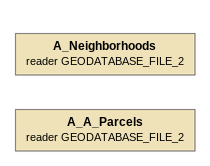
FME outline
A_Neighborhoods (reader GEODATABASE_FILE_2)
A_A_Parcels (reader GEODATABASE_FILE_2)
